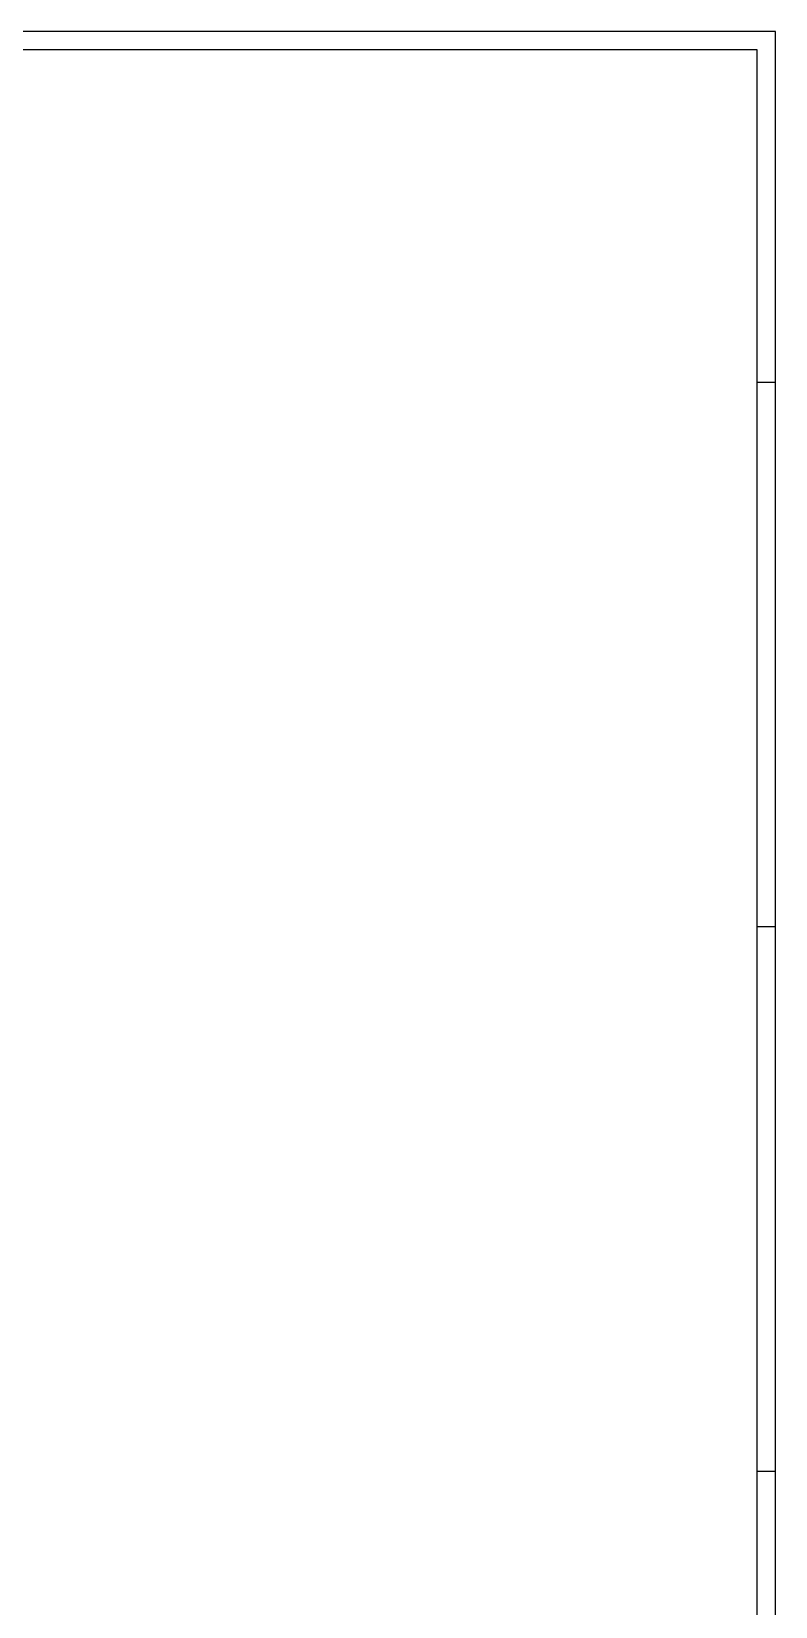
# Model space of a CAD drawing. Header units: millimetres. Extents: x -188 to 1001, y -633 to 208.
# Drawn here: x 797.2 to 1000.9, y -223.2 to 207.8 of the extents above; entities that cross this region are included whole.
import ezdxf

# ---------------------------------------------------------------- set-up
doc = ezdxf.new("R2010")
doc.units = ezdxf.units.MM

# ---------------------------------------------------------------- blocks, each defined once
blk = doc.blocks.new('Unknown-761552178-1163')
at = {"color": 5, "linetype": 'Continuous'}
for p, q in [((1000.95, 207.78), (-188.05, 207.78)), ((1000.95, -633.22), (1000.95, 207.78)), ((995.95, 202.78), (-183.05, 202.78)), ((995.95, -628.22), (995.95, 202.78)), ((1000.95, 111.78), (995.95, 111.78)), ((1000.95, -37.22), (995.95, -37.22)), ((1000.95, -186.22), (995.95, -186.22))]:
    blk.add_line(p, q, dxfattribs=at)

msp = doc.modelspace()

# ---------------------------------------------------------------- block references
msp.add_blockref('Unknown-761552178-1163', (0, 0))

doc.saveas('drawing.dxf')
